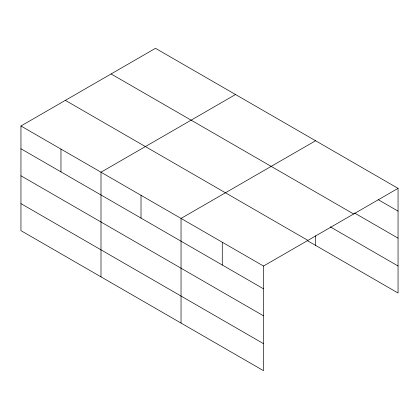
<?xml version="1.0" encoding="UTF-8"?>
<svg xmlns="http://www.w3.org/2000/svg" width="419" height="419" viewBox="0 0 419 419"><rect width="100%" height="100%" fill="white"/><g stroke="black" fill="none" stroke-linecap="round" stroke-linejoin="round"><path stroke-width="0.63" d="M20.95 125.993L263.509 266.034L263.509 370.684L20.95 230.644L20.95 125.993L155.491 48.316L398.05 188.356L398.05 293.007L307.127 240.511M235.536 94.526L100.995 172.204L100.995 276.859M315.58 140.742L181.039 218.419L181.039 323.07M263.509 266.034L398.05 188.356M378.278 199.716L398.05 211.134M354.558 213.041L398.05 238.149M111.093 73.948L353.652 213.989M330.266 226.852L398.05 265.986M65.348 100.361L307.907 240.396M20.95 148.771L263.509 288.811M20.95 175.791L263.509 315.826M20.95 203.629L263.509 343.664M315.58 235.745L315.58 245.393M222.274 242.224L222.274 265.002M141.014 195.312L141.014 218.09M60.97 149.101L60.97 171.879"/></g></svg>
